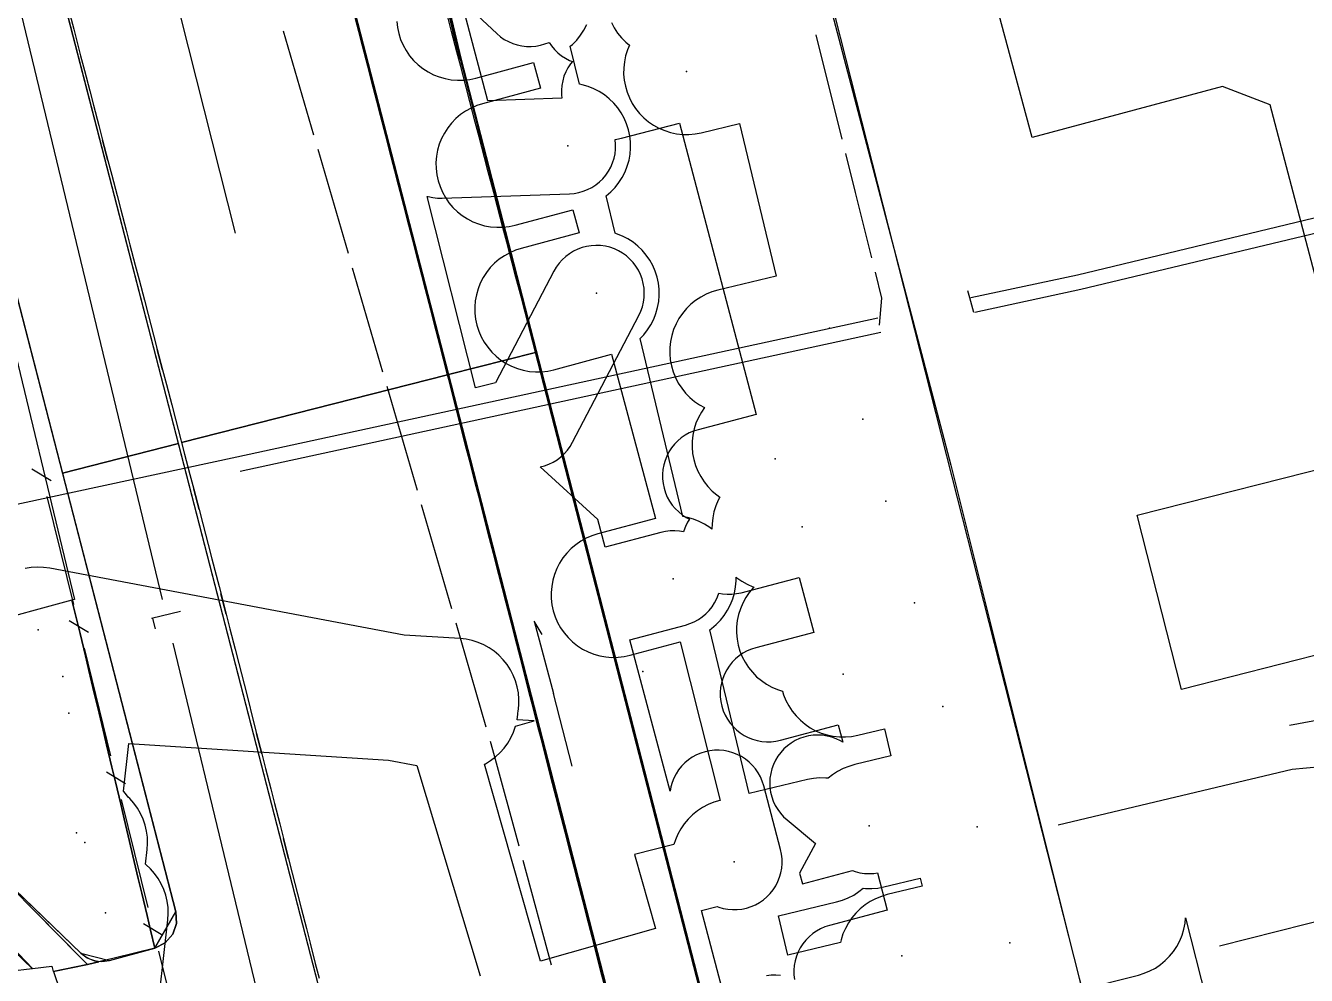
# Model space of a CAD drawing. Header units: metres. Extents: x 17314 to 17509, y 13897 to 14299.
# Drawn here: x 17433.93 to 17476.72, y 14061.74 to 14093.46 of the extents above; entities that cross this region are included whole.
import ezdxf

# ---------------------------------------------------------------- set-up
doc = ezdxf.new("R2010")
doc.units = ezdxf.units.M
for name, color, linetype in [('BOUNDARY', 7, 'Continuous'), ('CURB', 7, 'Continuous'), ('ELECTR_CABLE', 7, 'Continuous'), ('ELECTR_CABLE_COMM', 7, 'Continuous'), ('GRASS', 7, 'Continuous'), ('GROUND', 7, 'Continuous'), ('HEAT', 7, 'Continuous'), ('LAMP', 7, 'Continuous'), ('OVERHEAD_POWER_LINE', 7, 'Continuous'), ('ROAD', 7, 'Continuous'), ('SEWER', 7, 'Continuous'), ('SIDEWALK_PATH', 7, 'Continuous'), ('TREE', 7, 'Continuous'), ('WATER_PIPELINE', 7, 'Continuous')]:
    doc.layers.add(name, color=color, linetype=linetype)

msp = doc.modelspace()

# ---------------------------------------------------------------- linework, layer by layer
at = {"layer": 'BOUNDARY'}
msp.add_lwpolyline([(17446.491, 14145.677), (17452.611, 14120.912), (17445.589, 14119.202), (17446.623, 14115.212), (17447.718, 14111.25), (17448.879, 14106.677), (17457.242, 14107.688), (17457.242, 14107.688), (17464.836, 14078.775), (17471.047, 14053.974), (17459.461, 14049.939), (17463.007, 14035.859), (17476.311, 14039.542), (17477.815, 14039.43), (17479.747, 14038.463), (17480.042, 14037.262), (17480.307, 14036.255), (17476.362, 14035.216), (17476.733, 14033.805)], dxfattribs=at)
at = {"layer": 'CURB'}
for points in [[(17468.708, 13964.699), (17413.628, 14177.812), (17409.56, 14179.827), (17391.346, 14172.16), (17389.512, 14169.307), (17396.492, 13931.016)], [(17447.935, 14111.306), (17443.825, 14110.262), (17441.658, 14106.605), (17475.238, 13976.398)], [(17444.293, 14110.404), (17444.708, 14108.795), (17445.57, 14105.176), (17447.587, 14095.946), (17448.447, 14092.335), (17458.824, 14052.086), (17459.793, 14048.324), (17459.798, 14048.308)], [(17417.734, 14081.234), (17417.759, 14079.818), (17435.782, 14062.475), (17436.741, 14062.232), (17438.245, 14062.646), (17438.948, 14063.86), (17431.743, 14091.737), (17430.18, 14092.291), (17424.993, 14088.455), (17423.261, 14086.939), (17417.734, 14081.234)], [(17436.685, 14088.952), (17436.507, 14089.634)], [(17438.51, 14081.96), (17438.332, 14082.642)], [(17405.926, 14058.304), (17405.709, 14062.078), (17406.169, 14063.854), (17415.357, 14078.381), (17416.895, 14078.567), (17434.149, 14061.965)], [(17439.726, 14077.298), (17439.549, 14077.98)], [(17440.634, 14073.801), (17440.46, 14074.483)], [(17450.286, 14073.012), (17450.461, 14072.333)], [(17441.825, 14069.132), (17441.651, 14069.815)], [(17451.483, 14068.36), (17451.657, 14067.681)], [(17442.718, 14065.631), (17442.544, 14066.314)]]:
    msp.add_lwpolyline(points, dxfattribs=at)
at = {"layer": 'ELECTR_CABLE'}
for points in [[(17442.542, 14093.282), (17443.554, 14089.808)], [(17460.332, 14093.15), (17461.2, 14089.671)], [(17443.694, 14089.328), (17444.705, 14085.854)], [(17461.321, 14089.186), (17461.645, 14087.887)], [(17461.645, 14087.887), (17462.189, 14085.707)], [(17469.073, 14085.139), (17477.259, 14087.103)], [(17469.183, 14084.651), (17477.375, 14086.617)], [(17444.845, 14085.374), (17445.857, 14081.899)], [(17462.31, 14085.222), (17462.526, 14084.356)], [(17465.511, 14084.373), (17469.073, 14085.139)], [(17465.472, 14084.365), (17465.404, 14084.605)], [(17465.647, 14083.891), (17469.183, 14084.651)], [(17462.526, 14084.356), (17462.45, 14083.459)], [(17465.608, 14083.882), (17465.472, 14084.365)], [(17440.99, 14079.061), (17462.397, 14083.704)], [(17441.096, 14078.572), (17462.503, 14083.215)], [(17445.997, 14081.419), (17447.008, 14077.945)], [(17432.026, 14077.13), (17440.99, 14079.061)], [(17447.148, 14077.465), (17448.16, 14073.991)], [(17448.3, 14073.511), (17449.311, 14070.036)], [(17480.762, 14070.938), (17476.156, 14070.079)], [(17449.451, 14069.556), (17449.589, 14069.083)], [(17449.589, 14069.083), (17450.409, 14066.067)], [(17450.541, 14065.585), (17451.49, 14062.093)]]:
    msp.add_lwpolyline(points, dxfattribs=at)
at = {"layer": 'ELECTR_CABLE_COMM'}
for points in [[(17434.146, 14078.654), (17434.787, 14078.266)], [(17434.645, 14077.732), (17435.53, 14074.128)], [(17435.388, 14073.594), (17436.029, 14073.205)], [(17435.888, 14072.671), (17436.772, 14069.068)], [(17482.464, 14069.195), (17476.245, 14068.614)], [(17436.631, 14068.534), (17437.272, 14068.145)], [(17476.245, 14068.614), (17468.429, 14066.749)], [(17437.13, 14067.611), (17438.015, 14064.007)], [(17437.873, 14063.473), (17438.514, 14063.085)], [(17438.373, 14062.551), (17439.258, 14058.947)]]:
    msp.add_lwpolyline(points, dxfattribs=at)
at = {"layer": 'GRASS'}
msp.add_lwpolyline([(17457.432, 14107.724), (17448.918, 14106.671), (17447.799, 14111.255), (17444.337, 14110.378), (17445.609, 14105.17), (17447.626, 14095.94), (17448.486, 14092.329), (17457.573, 14057.08), (17457.979, 14056.17), (17458.641, 14055.458), (17459.495, 14054.995), (17460.478, 14054.829), (17461.164, 14054.829), (17462.379, 14054.73), (17463.554, 14054.438), (17464.667, 14053.961), (17465.695, 14053.306), (17466.797, 14052.474), (17471.086, 14053.968)], close=True, dxfattribs=at)
for points in [[(17433.19, 14084.156), (17435.569, 14074.292), (17435.479, 14074.267), (17435.755, 14073.159), (17435.933, 14072.407), (17436.049, 14071.92), (17436.227, 14071.168), (17436.343, 14070.681), (17436.521, 14069.929), (17436.637, 14069.442), (17436.816, 14068.69), (17436.931, 14068.203), (17437.11, 14067.451), (17437.225, 14066.964), (17437.404, 14066.211), (17437.519, 14065.725), (17437.698, 14064.972), (17437.813, 14064.486), (17437.992, 14063.733), (17438.108, 14063.247), (17438.25, 14062.647), (17438.599, 14062.825), (17438.846, 14063.111), (17438.97, 14063.469), (17438.948, 14063.86), (17431.743, 14091.737)], [(17433.405, 14061.877), (17434.149, 14061.965), (17416.895, 14078.567)], [(17432.926, 14065.223), (17435.782, 14062.475), (17435.991, 14062.321), (17436.229, 14062.227), (17436.483, 14062.196), (17436.741, 14062.232), (17438.25, 14062.647), (17438.108, 14063.247), (17437.992, 14063.733), (17437.813, 14064.486), (17437.698, 14064.972), (17437.519, 14065.725), (17437.404, 14066.211), (17437.225, 14066.964), (17437.11, 14067.451), (17436.931, 14068.203), (17436.816, 14068.69), (17436.637, 14069.442), (17436.521, 14069.929), (17436.343, 14070.681), (17436.227, 14071.168), (17436.049, 14071.92), (17435.933, 14072.407), (17435.755, 14073.159), (17435.479, 14074.267), (17429.429, 14072.616)]]:
    msp.add_lwpolyline(points, dxfattribs=at)
at = {"layer": 'GROUND'}
for points in [[(17463.486, 13984.904), (17439.036, 14079.504), (17434.52, 14096.977), (17431.057, 14110.378)], [(17444.574, 14107.357), (17448.447, 14092.335), (17448.22, 14093.235), (17448, 14094.137)], [(17457.242, 14107.688), (17464.836, 14078.775), (17471.047, 14053.974)], [(17435.288, 14094.295), (17435.539, 14093.342), (17435.772, 14092.449), (17435.899, 14091.965), (17436.076, 14091.283), (17436.203, 14090.799), (17436.381, 14090.118), (17436.507, 14089.634), (17436.685, 14088.952), (17436.811, 14088.469), (17436.989, 14087.787), (17437.115, 14087.303), (17437.293, 14086.622), (17437.419, 14086.138), (17437.597, 14085.456), (17437.724, 14084.972), (17437.901, 14084.291), (17438.028, 14083.807), (17438.206, 14083.125), (17438.332, 14082.642), (17438.51, 14081.96), (17438.636, 14081.476), (17438.814, 14080.794), (17438.94, 14080.311), (17439.118, 14079.629), (17439.144, 14079.531), (17439.244, 14079.145), (17439.422, 14078.464), (17439.549, 14077.98), (17439.726, 14077.298), (17439.853, 14076.814), (17440.031, 14076.133), (17440.157, 14075.649), (17440.397, 14074.728), (17440.634, 14073.801), (17440.757, 14073.316), (17440.932, 14072.634), (17441.055, 14072.149), (17441.229, 14071.467), (17441.353, 14070.982), (17441.527, 14070.299), (17441.651, 14069.815), (17441.825, 14069.132), (17441.948, 14068.648), (17442.123, 14067.965), (17442.246, 14067.481), (17442.42, 14066.798), (17442.544, 14066.314), (17442.718, 14065.631), (17442.842, 14065.147), (17443.016, 14064.464), (17443.139, 14063.98), (17443.314, 14063.297), (17443.437, 14062.813), (17443.611, 14062.13), (17443.735, 14061.645)], [(17456.437, 14061.343), (17450.971, 14082.546), (17450.881, 14082.895), (17450.802, 14083.195), (17450.621, 14083.884), (17450.495, 14084.368), (17450.314, 14085.057), (17450.187, 14085.54), (17450.006, 14086.23), (17449.879, 14086.713), (17449.698, 14087.403), (17449.571, 14087.886), (17449.39, 14088.576), (17449.264, 14089.059), (17449.083, 14089.748), (17448.956, 14090.232), (17448.775, 14090.921), (17448.648, 14091.405), (17448.467, 14092.094), (17448.34, 14092.578), (17448.159, 14093.267), (17448.033, 14093.751)], [(17431.743, 14091.737), (17435.16, 14078.516), (17438.948, 14063.86), (17438.97, 14063.469), (17438.846, 14063.111), (17438.599, 14062.825), (17438.25, 14062.647), (17436.896, 14062.315), (17436.375, 14062.187), (17436.241, 14062.224), (17436.075, 14062.28), (17435.92, 14062.364), (17435.782, 14062.475), (17432.926, 14065.223)], [(17416.895, 14078.567), (17434.149, 14061.965), (17433.28, 14062.891)], [(17433.481, 14062.681), (17434.165, 14061.966), (17434.806, 14062.042), (17434.857, 14061.863), (17434.866, 14061.865), (17436.814, 14056.125), (17439.754, 14056.935), (17440.139, 14056.938), (17440.486, 14056.803), (17440.761, 14056.551), (17440.926, 14056.204), (17452.579, 14011.118)]]:
    msp.add_lwpolyline(points, dxfattribs=at)
at = {"layer": 'HEAT'}
for points in [[(17446.33, 14093.596), (17446.354, 14093.391), (17446.397, 14093.19), (17446.46, 14092.993), (17446.542, 14092.804), (17446.642, 14092.624), (17446.76, 14092.455), (17446.893, 14092.298), (17447.041, 14092.154), (17447.202, 14092.026), (17447.376, 14091.914), (17447.559, 14091.82), (17447.751, 14091.744), (17447.949, 14091.688), (17448.151, 14091.651), (17448.357, 14091.634), (17448.563, 14091.637), (17448.768, 14091.661), (17448.969, 14091.704), (17450.901, 14092.222), (17451.13, 14091.367), (17449.198, 14090.85), (17449.002, 14090.787), (17448.813, 14090.705), (17448.633, 14090.605), (17448.463, 14090.488), (17448.306, 14090.354), (17448.163, 14090.206), (17448.034, 14090.045), (17447.923, 14089.872), (17447.829, 14089.688), (17447.753, 14089.497), (17447.696, 14089.299), (17447.659, 14089.096), (17447.642, 14088.89), (17447.646, 14088.684), (17447.669, 14088.48), (17447.713, 14088.278), (17447.776, 14088.082), (17447.858, 14087.893), (17447.958, 14087.713), (17448.075, 14087.543), (17448.209, 14087.386), (17448.357, 14087.243), (17448.518, 14087.115), (17448.691, 14087.003), (17448.875, 14086.909), (17449.066, 14086.833), (17449.264, 14086.776), (17449.467, 14086.739), (17449.672, 14086.723), (17449.879, 14086.726), (17450.083, 14086.75), (17450.285, 14086.793), (17452.217, 14087.31), (17452.424, 14086.538), (17450.492, 14086.02), (17450.295, 14085.957), (17450.106, 14085.875), (17449.926, 14085.775), (17449.757, 14085.658), (17449.6, 14085.525), (17449.456, 14085.377), (17449.328, 14085.215), (17449.216, 14085.042), (17449.122, 14084.859), (17449.047, 14084.667), (17448.99, 14084.469), (17448.953, 14084.266), (17448.936, 14084.061), (17448.94, 14083.855), (17448.963, 14083.65), (17449.007, 14083.449), (17449.07, 14083.252), (17449.152, 14083.063), (17449.252, 14082.883), (17449.369, 14082.714), (17449.502, 14082.557), (17449.65, 14082.413), (17449.812, 14082.285), (17449.985, 14082.173), (17450.168, 14082.079), (17450.36, 14082.003), (17450.558, 14081.947), (17450.761, 14081.91), (17450.966, 14081.893), (17451.172, 14081.896), (17451.377, 14081.92), (17451.578, 14081.963), (17453.51, 14082.481), (17454.978, 14077.002), (17453.046, 14076.484), (17452.85, 14076.421), (17452.661, 14076.339), (17452.481, 14076.239), (17452.311, 14076.122), (17452.154, 14075.989), (17452.011, 14075.841), (17451.883, 14075.679), (17451.771, 14075.506), (17451.677, 14075.323), (17451.601, 14075.131), (17451.544, 14074.933), (17451.507, 14074.73), (17451.491, 14074.525), (17451.494, 14074.319), (17451.517, 14074.114), (17451.561, 14073.912), (17451.624, 14073.716), (17451.706, 14073.527), (17451.806, 14073.347), (17451.923, 14073.178), (17452.057, 14073.02), (17452.205, 14072.877), (17452.366, 14072.749), (17452.539, 14072.637), (17452.723, 14072.543), (17452.914, 14072.467), (17453.112, 14072.411), (17453.315, 14072.374), (17453.521, 14072.357), (17453.727, 14072.36), (17453.931, 14072.384), (17454.133, 14072.427), (17455.796, 14072.873), (17457.134, 14067.578), (17457.119, 14067.575), (17456.921, 14067.517), (17456.73, 14067.44), (17456.547, 14067.345), (17456.375, 14067.232), (17456.214, 14067.103), (17456.067, 14066.959), (17455.934, 14066.801), (17455.818, 14066.631), (17455.719, 14066.45), (17455.638, 14066.261), (17455.591, 14066.109), (17454.274, 14065.777), (17454.979, 14063.302), (17451.131, 14062.208), (17449.258, 14068.788), (17449.292, 14068.804), (17449.467, 14068.912), (17449.632, 14069.036), (17449.783, 14069.176), (17449.92, 14069.33), (17450.041, 14069.497), (17450.145, 14069.674), (17450.231, 14069.862), (17450.299, 14070.056), (17450.3, 14070.063), (17450.925, 14070.241), (17450.35, 14070.277), (17450.375, 14070.461), (17450.377, 14070.508), (17450.387, 14070.554), (17450.41, 14070.759), (17450.413, 14070.965), (17450.395, 14071.17), (17450.358, 14071.373), (17450.301, 14071.571), (17450.225, 14071.762), (17450.13, 14071.945), (17450.018, 14072.118), (17449.889, 14072.279), (17449.746, 14072.427), (17449.588, 14072.56), (17449.418, 14072.677), (17449.238, 14072.776), (17449.049, 14072.858), (17448.852, 14072.921), (17448.651, 14072.964), (17448.446, 14072.987), (17446.579, 14073.104), (17434.738, 14075.337), (17434.534, 14075.365), (17434.328, 14075.373), (17434.122, 14075.361), (17433.919, 14075.329)], [(17453.5, 14093.567), (17453.595, 14093.384), (17453.708, 14093.211), (17453.837, 14093.051), (17453.981, 14092.903), (17454.104, 14092.801), (17454.039, 14092.65), (17453.977, 14092.453), (17453.935, 14092.252), (17453.913, 14092.047), (17453.91, 14091.841), (17453.928, 14091.635), (17453.967, 14091.433), (17454.024, 14091.235), (17454.101, 14091.044), (17454.196, 14090.861), (17454.309, 14090.688), (17454.438, 14090.528), (17454.582, 14090.38), (17454.74, 14090.248), (17454.91, 14090.132), (17455.091, 14090.033), (17455.281, 14089.952), (17455.477, 14089.89), (17455.679, 14089.848), (17455.884, 14089.825), (17456.09, 14089.823), (17456.295, 14089.841), (17456.498, 14089.879), (17457.785, 14090.187), (17459.005, 14085.089), (17457.06, 14084.623), (17456.862, 14084.565), (17456.671, 14084.489), (17456.488, 14084.393), (17456.316, 14084.281), (17456.155, 14084.152), (17456.008, 14084.007), (17455.875, 14083.849), (17455.759, 14083.679), (17455.66, 14083.499), (17455.579, 14083.309), (17455.517, 14083.113), (17455.475, 14082.911), (17455.452, 14082.706), (17455.45, 14082.5), (17455.468, 14082.295), (17455.506, 14082.092), (17455.564, 14081.894), (17455.641, 14081.703), (17455.736, 14081.52), (17455.849, 14081.348), (17455.978, 14081.187), (17456.122, 14081.04), (17456.28, 14080.907), (17456.45, 14080.791), (17456.61, 14080.704), (17456.507, 14080.553), (17456.408, 14080.373), (17456.327, 14080.183), (17456.265, 14079.987), (17456.223, 14079.785), (17456.201, 14079.58), (17456.198, 14079.374), (17456.216, 14079.169), (17456.254, 14078.966), (17456.312, 14078.768), (17456.389, 14078.577), (17456.484, 14078.394), (17456.597, 14078.222), (17456.726, 14078.061), (17456.87, 14077.914), (17457.028, 14077.782), (17457.129, 14077.713), (17457.07, 14077.606), (17456.989, 14077.416), (17456.927, 14077.22), (17456.885, 14077.018), (17456.863, 14076.813), (17456.861, 14076.636), (17456.79, 14076.692), (17456.617, 14076.804), (17456.434, 14076.898), (17456.242, 14076.974), (17456.044, 14077.031), (17455.889, 14077.059), (17454.463, 14083.014), (17454.58, 14083.134), (17454.708, 14083.295), (17454.819, 14083.468), (17454.914, 14083.652), (17454.989, 14083.843), (17455.046, 14084.041), (17455.083, 14084.244), (17455.1, 14084.45), (17455.096, 14084.656), (17455.073, 14084.86), (17455.029, 14085.062), (17454.966, 14085.258), (17454.884, 14085.447), (17454.784, 14085.627), (17454.667, 14085.797), (17454.534, 14085.954), (17454.386, 14086.097), (17454.224, 14086.225), (17454.051, 14086.337), (17453.868, 14086.431), (17453.676, 14086.507), (17453.624, 14086.522), (17453.324, 14087.773), (17453.48, 14087.906), (17453.624, 14088.054), (17453.752, 14088.215), (17453.863, 14088.388), (17453.958, 14088.572), (17454.033, 14088.763), (17454.09, 14088.961), (17454.127, 14089.164), (17454.144, 14089.37), (17454.14, 14089.576), (17454.117, 14089.78), (17454.073, 14089.982), (17454.01, 14090.178), (17453.928, 14090.367), (17453.828, 14090.547), (17453.711, 14090.717), (17453.578, 14090.874), (17453.43, 14091.017), (17453.268, 14091.145), (17453.095, 14091.257), (17452.912, 14091.351), (17452.72, 14091.427), (17452.522, 14091.484), (17452.433, 14091.5), (17452.129, 14092.767), (17452.2, 14092.827), (17452.344, 14092.975), (17452.472, 14093.136), (17452.583, 14093.309), (17452.678, 14093.493)], [(17438.271, 14059.913), (17438.686, 14063.596), (17438.699, 14063.801), (17438.691, 14064.007), (17438.664, 14064.212), (17438.617, 14064.412), (17438.55, 14064.607), (17438.464, 14064.795), (17438.361, 14064.973), (17438.24, 14065.14), (17438.104, 14065.295), (17437.953, 14065.435), (17437.939, 14065.446), (17437.995, 14065.941), (17438.008, 14066.146), (17438, 14066.352), (17437.973, 14066.557), (17437.926, 14066.757), (17437.859, 14066.952), (17437.773, 14067.14), (17437.67, 14067.318), (17437.549, 14067.485), (17437.413, 14067.64), (17437.355, 14067.694), (17437.27, 14067.811), (17437.199, 14067.893), (17437.377, 14069.476), (17446.056, 14068.929), (17446.999, 14068.751), (17449.113, 14061.722)], [(17469.165, 14061.256), (17471.104, 14061.746), (17471.301, 14061.806), (17471.491, 14061.886), (17471.673, 14061.983), (17471.844, 14062.098), (17472.003, 14062.229), (17472.149, 14062.375), (17472.279, 14062.535), (17472.393, 14062.706), (17472.49, 14062.888), (17472.568, 14063.079), (17472.628, 14063.276), (17472.667, 14063.478), (17472.685, 14063.655), (17474.08, 14058.135)]]:
    msp.add_lwpolyline(points, dxfattribs=at)
for points in [[(17462.84, 14069.066), (17461.628, 14068.776), (17461.43, 14068.718), (17461.239, 14068.641), (17461.056, 14068.546), (17460.884, 14068.433), (17460.743, 14068.321), (17460.661, 14068.329), (17460.455, 14068.332), (17460.25, 14068.314), (17460.047, 14068.276), (17458.102, 14067.81), (17456.792, 14073.283), (17456.845, 14073.319), (17457.002, 14073.453), (17457.146, 14073.601), (17457.274, 14073.762), (17457.385, 14073.935), (17457.48, 14074.119), (17457.555, 14074.31), (17457.612, 14074.508), (17457.649, 14074.711), (17457.666, 14074.917), (17457.664, 14075.037), (17457.69, 14075.015), (17457.86, 14074.898), (17458.041, 14074.799), (17458.231, 14074.719), (17458.266, 14074.707), (17458.24, 14074.681), (17458.107, 14074.523), (17457.991, 14074.353), (17457.892, 14074.172), (17457.811, 14073.983), (17457.749, 14073.786), (17457.707, 14073.585), (17457.684, 14073.38), (17457.682, 14073.174), (17457.7, 14072.968), (17457.738, 14072.766), (17457.796, 14072.568), (17457.873, 14072.377), (17457.968, 14072.194), (17458.081, 14072.021), (17458.21, 14071.861), (17458.354, 14071.713), (17458.512, 14071.581), (17458.682, 14071.465), (17458.863, 14071.366), (17459.052, 14071.285), (17459.221, 14071.232), (17459.256, 14071.112), (17459.333, 14070.921), (17459.428, 14070.738), (17459.541, 14070.565), (17459.67, 14070.405), (17459.814, 14070.257), (17459.972, 14070.125), (17460.142, 14070.009), (17460.323, 14069.91), (17460.513, 14069.829), (17460.709, 14069.767), (17460.911, 14069.725), (17461.116, 14069.702), (17461.322, 14069.7), (17461.527, 14069.718), (17461.73, 14069.756), (17462.623, 14069.97)], [(17463.882, 14064.711), (17462.718, 14064.433), (17462.52, 14064.375), (17462.329, 14064.298), (17462.146, 14064.203), (17461.974, 14064.09), (17461.813, 14063.961), (17461.666, 14063.817), (17461.533, 14063.659), (17461.417, 14063.489), (17461.318, 14063.308), (17461.237, 14063.119), (17461.175, 14062.922), (17461.157, 14062.834), (17459.394, 14062.412), (17459.079, 14063.725), (17461.025, 14064.191), (17461.222, 14064.249), (17461.414, 14064.325), (17461.596, 14064.421), (17461.769, 14064.533), (17461.909, 14064.646), (17461.992, 14064.637), (17462.198, 14064.635), (17462.403, 14064.653), (17462.606, 14064.691), (17463.817, 14064.981)]]:
    msp.add_lwpolyline(points, close=True, dxfattribs=at)
at = {"layer": 'LAMP'}
msp.add_point((17454.552, 14071.882), dxfattribs=at)
at = {"layer": 'OVERHEAD_POWER_LINE'}
for points in [[(17450.926, 14073.567), (17451.567, 14071.15)], [(17451.184, 14073.119), (17450.926, 14073.567)], [(17452.195, 14068.73), (17451.567, 14071.15)]]:
    msp.add_lwpolyline(points, dxfattribs=at)
at = {"layer": 'ROAD'}
for points in [[(17465.485, 14014.217), (17441.658, 14106.605), (17441.568, 14107.191), (17441.593, 14107.777), (17441.732, 14108.347), (17441.982, 14108.884), (17442.333, 14109.361), (17442.766, 14109.757), (17443.268, 14110.061), (17443.825, 14110.262), (17447.713, 14111.249), (17446.623, 14115.212), (17446.603, 14115.288), (17442.761, 14114.308), (17441.574, 14114.248), (17440.492, 14114.634), (17439.634, 14115.396), (17439.115, 14116.466), (17424.098, 14174.697)], [(17435.288, 14094.295), (17435.539, 14093.342), (17435.772, 14092.449), (17435.899, 14091.965), (17436.076, 14091.283), (17436.203, 14090.799), (17436.381, 14090.118), (17436.507, 14089.634), (17436.685, 14088.952), (17436.811, 14088.469), (17436.989, 14087.787), (17437.115, 14087.303), (17437.293, 14086.622), (17437.419, 14086.138), (17437.597, 14085.456), (17437.724, 14084.972), (17437.901, 14084.291), (17438.028, 14083.807), (17438.206, 14083.125), (17438.332, 14082.642), (17438.51, 14081.96), (17438.636, 14081.476), (17438.814, 14080.794), (17438.94, 14080.311), (17439.118, 14079.629), (17439.144, 14079.531), (17448.025, 14081.795), (17447.891, 14082.316), (17447.765, 14082.8), (17447.59, 14083.478), (17447.465, 14083.962), (17447.289, 14084.641), (17447.164, 14085.125), (17446.989, 14085.804), (17446.863, 14086.288), (17446.688, 14086.966), (17446.563, 14087.45), (17446.387, 14088.129), (17446.262, 14088.613), (17446.086, 14089.292), (17445.961, 14089.776), (17445.786, 14090.454), (17445.661, 14090.938), (17445.485, 14091.617), (17445.36, 14092.101), (17445.184, 14092.78), (17445.059, 14093.264), (17444.884, 14093.942)], [(17444.884, 14093.942), (17445.059, 14093.264), (17445.184, 14092.78), (17445.36, 14092.101), (17445.485, 14091.617), (17445.661, 14090.938), (17445.786, 14090.454), (17445.961, 14089.776), (17446.086, 14089.292), (17446.262, 14088.613), (17446.387, 14088.129), (17446.563, 14087.45), (17446.688, 14086.966), (17446.863, 14086.288), (17446.989, 14085.804), (17447.164, 14085.125), (17447.289, 14084.641), (17447.465, 14083.962), (17447.59, 14083.478), (17447.765, 14082.8), (17447.891, 14082.316), (17448.066, 14081.637), (17448.191, 14081.153), (17448.428, 14080.237), (17448.666, 14079.311), (17448.791, 14078.827), (17448.965, 14078.148), (17449.09, 14077.664), (17449.264, 14076.985), (17449.389, 14076.501), (17449.563, 14075.822), (17449.688, 14075.338), (17449.863, 14074.659), (17449.987, 14074.175), (17450.162, 14073.496), (17450.286, 14073.012), (17450.461, 14072.333), (17450.585, 14071.849), (17450.76, 14071.17), (17450.884, 14070.686), (17451.059, 14070.007), (17451.184, 14069.523), (17451.358, 14068.844), (17451.483, 14068.36), (17451.657, 14067.681), (17451.782, 14067.196), (17451.956, 14066.518), (17452.081, 14066.033), (17452.255, 14065.355), (17452.38, 14064.87), (17452.554, 14064.191), (17452.679, 14063.707), (17452.854, 14063.028), (17452.978, 14062.544), (17453.153, 14061.865), (17453.277, 14061.381)], [(17453.277, 14061.381), (17453.153, 14061.865), (17452.978, 14062.544), (17452.854, 14063.028), (17452.679, 14063.707), (17452.554, 14064.191), (17452.38, 14064.87), (17452.255, 14065.355), (17452.081, 14066.033), (17451.956, 14066.518), (17451.782, 14067.196), (17451.657, 14067.681), (17451.483, 14068.36), (17451.358, 14068.844), (17451.184, 14069.523), (17451.059, 14070.007), (17450.884, 14070.686), (17450.76, 14071.17), (17450.585, 14071.849), (17450.461, 14072.333), (17450.286, 14073.012), (17450.162, 14073.496), (17449.987, 14074.175), (17449.863, 14074.659), (17449.688, 14075.338), (17449.563, 14075.822), (17449.389, 14076.501), (17449.264, 14076.985), (17449.09, 14077.664), (17448.965, 14078.148), (17448.791, 14078.827), (17448.666, 14079.311), (17448.428, 14080.237), (17448.191, 14081.153), (17448.066, 14081.637), (17448.025, 14081.795), (17439.144, 14079.531), (17439.244, 14079.145), (17439.422, 14078.464), (17439.549, 14077.98), (17439.726, 14077.298), (17439.853, 14076.814), (17440.031, 14076.133), (17440.157, 14075.649), (17440.397, 14074.728), (17440.634, 14073.801), (17440.757, 14073.316), (17440.932, 14072.634), (17441.055, 14072.149), (17441.229, 14071.467), (17441.353, 14070.982), (17441.527, 14070.299), (17441.651, 14069.815), (17441.825, 14069.132), (17441.948, 14068.648), (17442.123, 14067.965), (17442.246, 14067.481), (17442.42, 14066.798), (17442.544, 14066.314), (17442.718, 14065.631), (17442.842, 14065.147), (17443.016, 14064.464), (17443.139, 14063.98), (17443.314, 14063.297), (17443.437, 14062.813), (17443.611, 14062.13), (17443.735, 14061.645)]]:
    msp.add_lwpolyline(points, dxfattribs=at)
at = {"layer": 'SEWER'}
for points in [[(17477.251, 14084.172), (17475.511, 14090.81), (17473.912, 14091.43), (17467.557, 14089.722), (17465.999, 14095.516)], [(17448.548, 14094.24), (17449.673, 14093.19), (17449.793, 14093.088), (17449.923, 14092.999), (17450.06, 14092.923), (17450.204, 14092.861), (17450.354, 14092.813), (17450.507, 14092.78), (17450.663, 14092.763), (17450.82, 14092.76), (17450.977, 14092.774), (17451.131, 14092.802), (17451.282, 14092.845), (17451.418, 14092.899), (17451.498, 14092.783), (17451.599, 14092.662), (17451.711, 14092.553), (17451.834, 14092.455), (17451.965, 14092.369), (17452.105, 14092.297), (17452.197, 14092.259), (17452.135, 14092.181), (17452.049, 14092.05), (17451.977, 14091.91), (17451.918, 14091.765), (17451.875, 14091.614), (17451.846, 14091.459), (17451.832, 14091.303), (17451.834, 14091.146), (17451.847, 14091.033), (17449.372, 14090.948), (17448.509, 14094.23)], [(17479.182, 14072.976), (17472.543, 14071.29), (17471.066, 14077.105), (17478.354, 14078.956)], [(17457.195, 14061.337), (17456.516, 14063.901), (17457.039, 14064.039), (17457.09, 14064.019), (17457.24, 14063.975), (17457.395, 14063.947), (17457.551, 14063.934), (17457.708, 14063.936), (17457.864, 14063.953), (17458.018, 14063.986), (17458.168, 14064.034), (17458.312, 14064.096), (17458.449, 14064.172), (17458.579, 14064.261), (17458.699, 14064.362), (17458.808, 14064.474), (17458.906, 14064.597), (17458.991, 14064.729), (17459.063, 14064.868), (17459.122, 14065.014), (17459.165, 14065.165), (17459.194, 14065.32), (17459.207, 14065.476), (17459.205, 14065.633), (17459.187, 14065.789), (17459.154, 14065.943), (17458.59, 14068.071), (17458.542, 14068.221), (17458.48, 14068.365), (17458.404, 14068.503), (17458.315, 14068.632), (17458.214, 14068.752), (17458.102, 14068.861), (17457.979, 14068.959), (17457.847, 14069.045), (17457.708, 14069.117), (17457.562, 14069.175), (17457.411, 14069.219), (17457.256, 14069.247), (17457.1, 14069.26), (17456.943, 14069.258), (17456.787, 14069.241), (17456.633, 14069.208), (17456.484, 14069.16), (17456.34, 14069.098), (17456.202, 14069.022), (17456.073, 14068.933), (17455.953, 14068.832), (17455.843, 14068.719), (17455.745, 14068.597), (17455.66, 14068.465), (17455.588, 14068.325), (17455.53, 14068.18), (17455.486, 14068.029), (17455.46, 14067.886), (17454.118, 14072.946), (17455.977, 14073.439), (17456.126, 14073.487), (17456.271, 14073.549), (17456.408, 14073.625), (17456.537, 14073.714), (17456.657, 14073.815), (17456.767, 14073.927), (17456.865, 14074.05), (17456.95, 14074.182), (17457.022, 14074.321), (17457.081, 14074.467), (17457.091, 14074.503), (17457.216, 14074.48), (17457.373, 14074.467), (17457.53, 14074.469), (17457.686, 14074.486), (17457.839, 14074.519), (17459.773, 14075.031), (17460.26, 14073.194), (17458.326, 14072.681), (17458.177, 14072.634), (17458.033, 14072.572), (17457.895, 14072.496), (17457.766, 14072.407), (17457.646, 14072.306), (17457.536, 14072.193), (17457.438, 14072.07), (17457.353, 14071.939), (17457.281, 14071.799), (17457.223, 14071.653), (17457.179, 14071.502), (17457.151, 14071.348), (17457.137, 14071.192), (17457.139, 14071.035), (17457.157, 14070.879), (17457.19, 14070.725), (17457.237, 14070.575), (17457.299, 14070.431), (17457.375, 14070.294), (17457.464, 14070.164), (17457.565, 14070.044), (17457.678, 14069.935), (17457.801, 14069.837), (17457.932, 14069.751), (17458.072, 14069.679), (17458.218, 14069.621), (17458.369, 14069.578), (17458.523, 14069.549), (17458.68, 14069.536), (17458.837, 14069.538), (17458.993, 14069.555), (17459.146, 14069.588), (17461.079, 14070.101), (17461.233, 14069.521), (17461.151, 14069.571), (17461.009, 14069.639), (17460.861, 14069.692), (17460.709, 14069.731), (17460.554, 14069.755), (17460.397, 14069.763), (17460.24, 14069.756), (17460.085, 14069.734), (17459.933, 14069.696), (17459.784, 14069.644), (17459.642, 14069.577), (17459.507, 14069.497), (17459.381, 14069.404), (17459.264, 14069.299), (17459.158, 14069.183), (17459.064, 14069.058), (17458.983, 14068.923), (17458.915, 14068.782), (17458.861, 14068.634), (17458.822, 14068.482), (17458.799, 14068.327), (17458.79, 14068.17), (17458.797, 14068.013), (17458.82, 14067.858), (17458.857, 14067.705), (17458.909, 14067.557), (17458.976, 14067.415), (17459.056, 14067.28), (17459.149, 14067.153), (17459.254, 14067.037), (17459.37, 14066.931), (17460.325, 14066.14), (17459.789, 14065.152), (17459.884, 14064.794), (17461.557, 14065.237), (17461.646, 14065.204), (17461.798, 14065.166), (17461.953, 14065.142), (17462.11, 14065.134), (17462.267, 14065.141), (17462.39, 14065.158), (17462.719, 14063.916), (17460.786, 14063.404), (17460.636, 14063.357), (17460.492, 14063.294), (17460.354, 14063.219), (17460.225, 14063.13), (17460.105, 14063.028), (17459.995, 14062.916), (17459.897, 14062.793), (17459.812, 14062.661), (17459.74, 14062.522), (17459.682, 14062.376), (17459.638, 14062.225), (17459.61, 14062.071), (17459.596, 14061.914), (17459.599, 14061.757), (17459.616, 14061.601)], [(17459.152, 14061.729), (17458.996, 14061.743), (17458.839, 14061.74), (17458.683, 14061.723)]]:
    msp.add_lwpolyline(points, dxfattribs=at)
msp.add_lwpolyline([(17458.332, 14080.475), (17456.397, 14079.963), (17456.247, 14079.915), (17456.103, 14079.853), (17455.966, 14079.777), (17455.836, 14079.688), (17455.716, 14079.587), (17455.607, 14079.474), (17455.509, 14079.352), (17455.423, 14079.22), (17455.351, 14079.08), (17455.293, 14078.934), (17455.25, 14078.784), (17455.221, 14078.629), (17455.208, 14078.473), (17455.21, 14078.316), (17455.227, 14078.16), (17455.26, 14078.006), (17455.308, 14077.857), (17455.37, 14077.712), (17455.446, 14077.575), (17455.535, 14077.445), (17455.636, 14077.325), (17455.749, 14077.216), (17455.871, 14077.118), (17456.003, 14077.033), (17456.114, 14076.975), (17456.046, 14076.87), (17455.974, 14076.73), (17455.916, 14076.584), (17455.906, 14076.548), (17455.78, 14076.571), (17455.623, 14076.585), (17455.466, 14076.582), (17455.31, 14076.565), (17455.157, 14076.532), (17453.298, 14076.039), (17453.053, 14076.966), (17451.125, 14078.719), (17451.265, 14078.755), (17451.412, 14078.81), (17451.554, 14078.878), (17451.687, 14078.96), (17451.813, 14079.055), (17451.928, 14079.161), (17452.032, 14079.278), (17452.125, 14079.405), (17452.204, 14079.541), (17454.419, 14083.777), (17454.485, 14083.92), (17454.536, 14084.068), (17454.573, 14084.221), (17454.595, 14084.376), (17454.601, 14084.533), (17454.592, 14084.69), (17454.567, 14084.845), (17454.528, 14084.997), (17454.473, 14085.144), (17454.405, 14085.286), (17454.323, 14085.42), (17454.228, 14085.545), (17454.122, 14085.66), (17454.004, 14085.765), (17453.877, 14085.857), (17453.742, 14085.936), (17453.6, 14086.002), (17453.451, 14086.054), (17453.299, 14086.091), (17453.143, 14086.112), (17452.986, 14086.118), (17452.829, 14086.109), (17452.674, 14086.085), (17452.522, 14086.045), (17452.375, 14085.991), (17452.234, 14085.923), (17452.1, 14085.841), (17451.974, 14085.746), (17451.859, 14085.639), (17451.755, 14085.522), (17451.662, 14085.395), (17451.583, 14085.26), (17449.634, 14081.531), (17448.963, 14081.362), (17447.352, 14087.756), (17447.379, 14087.747), (17447.533, 14087.714), (17447.689, 14087.697), (17447.846, 14087.694), (17452.099, 14087.839), (17452.256, 14087.853), (17452.41, 14087.881), (17452.561, 14087.924), (17452.707, 14087.982), (17452.847, 14088.054), (17452.979, 14088.139), (17453.101, 14088.237), (17453.214, 14088.346), (17453.316, 14088.466), (17453.405, 14088.596), (17453.481, 14088.733), (17453.543, 14088.877), (17453.591, 14089.027), (17453.624, 14089.18), (17453.642, 14089.336), (17453.644, 14089.493), (17453.631, 14089.65), (17453.629, 14089.657), (17453.685, 14089.664), (17453.838, 14089.696), (17455.772, 14090.205)], close=True, dxfattribs=at)
at = {"layer": 'SIDEWALK_PATH'}
for points in [[(17444.299, 14110.383), (17443.825, 14110.262), (17448.447, 14092.335), (17448.22, 14093.235), (17448, 14094.137), (17447.79, 14095.04), (17447.587, 14095.946), (17445.57, 14105.176), (17445.367, 14106.084), (17445.156, 14106.989), (17444.936, 14107.893), (17444.708, 14108.795)], [(17434.52, 14096.977), (17430.508, 14096.486), (17430.556, 14096.001), (17430.526, 14095.519), (17430.418, 14095.047), (17430.235, 14094.596), (17430.328, 14094.25), (17430.374, 14094.056), (17430.645, 14092.923), (17430.709, 14092.681), (17431.038, 14092.531), (17431.326, 14092.318), (17431.564, 14092.051), (17431.743, 14091.737), (17435.16, 14078.516), (17439.036, 14079.504)], [(17436.375, 14062.187), (17436.241, 14062.224), (17436.075, 14062.28), (17435.92, 14062.364), (17435.782, 14062.475), (17432.926, 14065.223), (17433.179, 14064.966), (17433.685, 14064.451), (17434.035, 14064.094), (17434.54, 14063.58), (17434.891, 14063.223), (17435.999, 14062.095)]]:
    msp.add_lwpolyline(points, close=True, dxfattribs=at)
for points in [[(17441.658, 14106.605), (17448.055, 14081.803), (17450.971, 14082.546), (17450.881, 14082.895), (17450.802, 14083.195), (17450.621, 14083.884), (17450.495, 14084.368), (17450.314, 14085.057), (17450.187, 14085.54), (17450.006, 14086.23), (17449.879, 14086.713), (17449.698, 14087.403), (17449.571, 14087.886), (17449.39, 14088.576), (17449.264, 14089.059), (17449.083, 14089.748), (17448.956, 14090.232), (17448.775, 14090.921), (17448.648, 14091.405), (17448.467, 14092.094), (17448.34, 14092.578), (17448.159, 14093.267), (17448.033, 14093.751)], [(17456.437, 14061.343), (17450.971, 14082.546), (17448.055, 14081.803), (17465.485, 14014.217)], [(17463.486, 13984.904), (17439.036, 14079.504), (17435.16, 14078.516), (17438.948, 14063.86), (17438.97, 14063.469), (17438.846, 14063.111), (17438.599, 14062.825), (17438.25, 14062.647), (17436.896, 14062.315), (17435.999, 14062.095), (17434.866, 14061.865), (17436.814, 14056.125), (17439.754, 14056.935), (17440.139, 14056.938), (17440.486, 14056.803), (17440.761, 14056.551), (17440.926, 14056.204), (17452.579, 14011.118)], [(17416.895, 14078.567), (17434.149, 14061.965), (17433.28, 14062.891)], [(17433.481, 14062.681), (17434.165, 14061.966), (17434.806, 14062.042), (17434.857, 14061.863), (17435.999, 14062.095), (17434.666, 14063.452), (17434.54, 14063.58), (17434.035, 14064.094), (17433.685, 14064.451)]]:
    msp.add_lwpolyline(points, dxfattribs=at)
at = {"layer": 'TREE'}
for p in [(17456.009, 14091.922), (17452.045, 14089.438), (17453, 14084.518), (17460.789, 14083.356), (17461.901, 14080.317), (17458.975, 14078.99), (17462.674, 14077.577), (17459.878, 14076.714), (17455.567, 14074.986), (17463.625, 14074.175), (17434.349, 14073.274), (17461.241, 14071.799), (17435.18, 14071.718), (17435.378, 14070.493), (17464.576, 14070.721), (17462.117, 14066.733), (17465.725, 14066.693), (17435.629, 14066.501), (17435.908, 14066.176), (17457.608, 14065.532), (17436.599, 14063.831), (17466.809, 14062.826), (17463.207, 14062.39)]:
    msp.add_point(p, dxfattribs=at)
at = {"layer": 'WATER_PIPELINE'}
for points in [[(17437.011, 14102.045), (17440.934, 14086.526)], [(17432.451, 14099.35), (17438.5, 14074.295)], [(17439.111, 14073.885), (17438.141, 14073.651)], [(17438.173, 14073.659), (17438.258, 14073.307)], [(17438.853, 14072.837), (17444.902, 14047.782)], [(17481.561, 14064.667), (17473.812, 14062.71)]]:
    msp.add_lwpolyline(points, dxfattribs=at)

doc.saveas('drawing.dxf')
